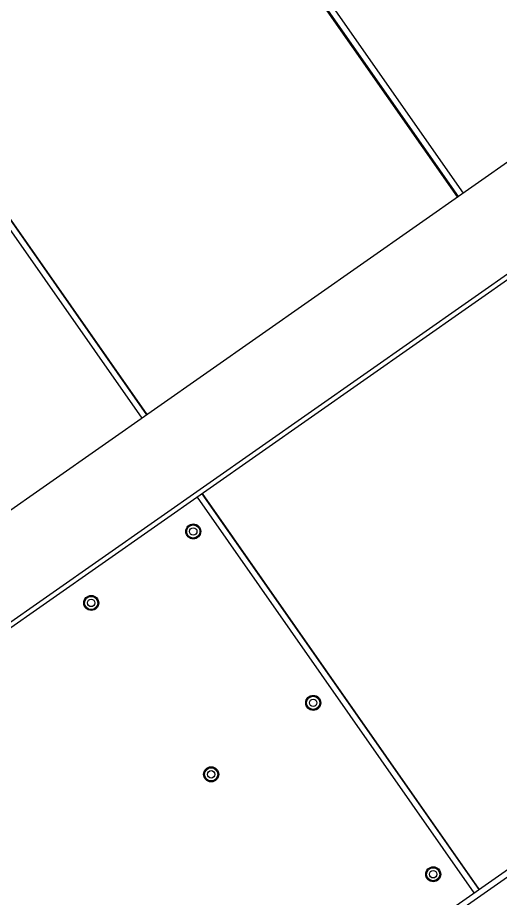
# Model space of a CAD drawing. Header units: millimetres. Extents: x 152904052 to 153933663, y 538271515 to 539240469.
# Drawn here: x 153458357 to 153458682, y 538573736 to 538574329 of the extents above; entities that cross this region are included whole.
import ezdxf

# ---------------------------------------------------------------- set-up
doc = ezdxf.new("R2010")
doc.units = ezdxf.units.MM
doc.layers.add('POWR', color=5, linetype='Continuous')

msp = doc.modelspace()

# ---------------------------------------------------------------- linework, layer by layer
at = {"layer": 'POWR', "color": 7}
for p, q in [((153458327.77, 538573498.9), (153460123.35, 538574756.18)), ((153458653.4, 538574208.51), (153458406.99, 538574560.41)), ((153458407.4, 538574560.7), (153458653.81, 538574208.79)), ((153458410.68, 538574562.99), (153458657.08, 538574211.09)), ((153458976.35, 538574434.64), (153458131.8, 538573843.28)), ((153458194.01, 538574411.28), (153458440.42, 538574059.38)), ((153458197.29, 538574413.58), (153458443.69, 538574061.67)), ((153458444.1, 538574061.96), (153458197.7, 538574413.86)), ((153459011.85, 538574383.93), (153458167.31, 538573792.58)), ((153459013.63, 538574381.39), (153458169.09, 538573790.04)), ((153458354.91, 538573522.91), (153459200.68, 538574115.13)), ((153458480.98, 538574008.43), (153458667.62, 538573741.87)), ((153458668.03, 538573742.16), (153458481.39, 538574008.71)), ((153458477.7, 538574006.13), (153458664.34, 538573739.58))]:
    msp.add_line(p, q, dxfattribs=at)
for centre, radius in [((153458475.19, 538573983.13), 5.06), ((153458475.19, 538573983.13), 4.44), ((153458475.19, 538573983.13), 2.5), ((153458406.38, 538573934.95), 5.06), ((153458406.38, 538573934.95), 4.44), ((153458406.38, 538573934.95), 2.5), ((153458556.06, 538573867.63), 5.06), ((153458556.06, 538573867.63), 4.44), ((153458556.06, 538573867.63), 2.5), ((153458487.25, 538573819.45), 5.06), ((153458487.25, 538573819.45), 4.44), ((153458487.25, 538573819.45), 2.5), ((153458636.94, 538573752.13), 5.06), ((153458636.94, 538573752.13), 4.44), ((153458636.94, 538573752.13), 2.5)]:
    msp.add_circle(centre, radius, dxfattribs=at)

doc.saveas('drawing.dxf')
